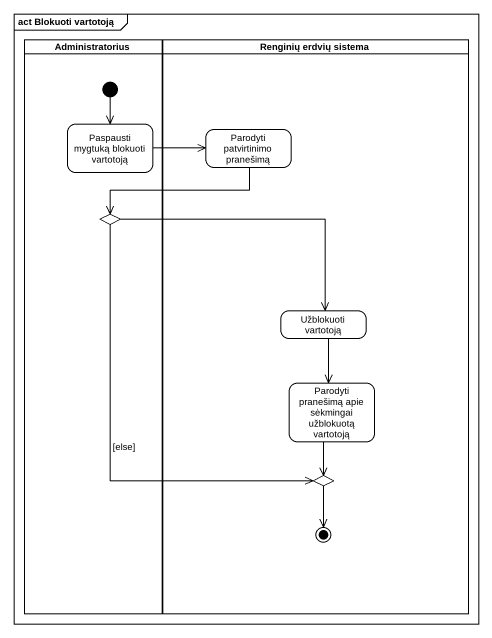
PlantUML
@startuml
mainframe act Blokuoti vartotoją
hide empty description
state Administratorius <<partition>> {
  state "Paspausti mygtuką blokuoti vartotoją" as Paspausti_mygtuką_blokuoti
  state choice1 <<choice>>
  [*] --> Paspausti_mygtuką_blokuoti
}
state "Renginių erdvių sistema" as Renginių_erdvių_sistema <<partition>> {
  state "Parodyti patvirtinimo pranešimą" as Parodyti_patvirtinimo
  state "Užblokuoti vartotoją" as Užblokuoti_vartotoją
  state "Parodyti pranešimą apie sėkmingai užblokuotą vartotoją" as Parodyti_pranešimą_apie
  state choice2 <<choice>>
  choice2 --> [*]
}
Paspausti_mygtuką_blokuoti -right-> Parodyti_patvirtinimo
Parodyti_patvirtinimo -left-> choice1
choice1 -right-> Užblokuoti_vartotoją
choice1 --> choice2 : [else]
Užblokuoti_vartotoją --> Parodyti_pranešimą_apie
Parodyti_pranešimą_apie --> choice2
@enduml
